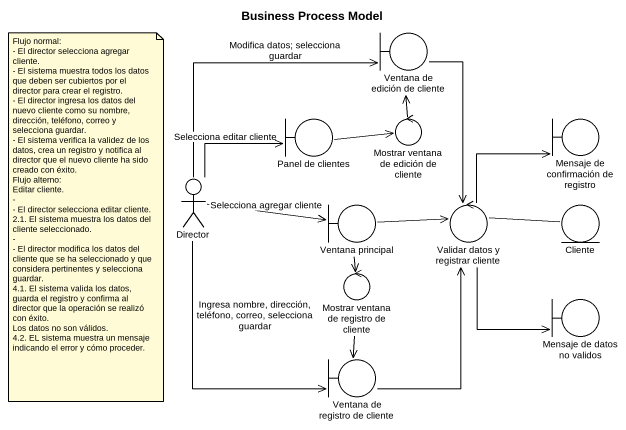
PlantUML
@startuml
title Business Process Model
boundary "Ventana de edición de cliente" as Ventana_de_edición_de
boundary "Panel de clientes" as Panel_de_clientes
control "Mostrar ventana de edición de cliente" as Mostrar_ventana_de_edición
boundary "Mensaje de confirmación de registro" as Mensaje_de_confirmación_de
actor Director
boundary "Ventana principal" as Ventana_principal
control "Validar datos y registrar cliente" as Validar_datos_y_registrar
entity Cliente
control "Mostrar ventana de registro de cliente" as Mostrar_ventana_de_registro
boundary "Mensaje de datos no validos" as Mensaje_de_datos_no_validos
boundary "Ventana de registro de cliente" as Ventana_de_registro_de
Ventana_de_edición_de --> Validar_datos_y_registrar
Panel_de_clientes -right-> Mostrar_ventana_de_edición
Mostrar_ventana_de_edición -up-> Ventana_de_edición_de
Director -up-> Ventana_de_edición_de : Modifica datos; selecciona guardar
Director -up-> Panel_de_clientes : Selecciona editar cliente
Director -right-> Ventana_principal : Selecciona agregar cliente
Director --> Ventana_de_registro_de : Ingresa nombre, dirección, teléfono, correo, selecciona guardar
Ventana_principal -right-> Validar_datos_y_registrar
Ventana_principal --> Mostrar_ventana_de_registro
Validar_datos_y_registrar -up-> Mensaje_de_confirmación_de
Validar_datos_y_registrar -right- Cliente
Validar_datos_y_registrar --> Mensaje_de_datos_no_validos
Mostrar_ventana_de_registro --> Ventana_de_registro_de
Ventana_de_registro_de -up-> Validar_datos_y_registrar
note as N1
  Flujo normal:
  - El director selecciona agregar cliente.
  - El sistema muestra todos los datos que deben ser cubiertos por el director para crear el registro.
  - El director ingresa los datos del nuevo cliente como su nombre, dirección, teléfono, correo y selecciona guardar.
  - El sistema verifica la validez de los datos, crea un registro y notifica al director que el nuevo cliente ha sido creado con éxito.
  Flujo alterno:
  Editar cliente.
  -
  - El director selecciona editar cliente.
  2.1. El sistema muestra los datos del cliente seleccionado.
  -
  - El director modifica los datos del cliente que se ha seleccionado y que considera pertinentes y selecciona guardar.
  4.1. El sistema valida los datos, guarda el registro y confirma al director que la operación se realizó con éxito.
  Los datos no son válidos.
  4.2. EL sistema muestra un mensaje indicando el error y cómo proceder.
end note
@enduml
